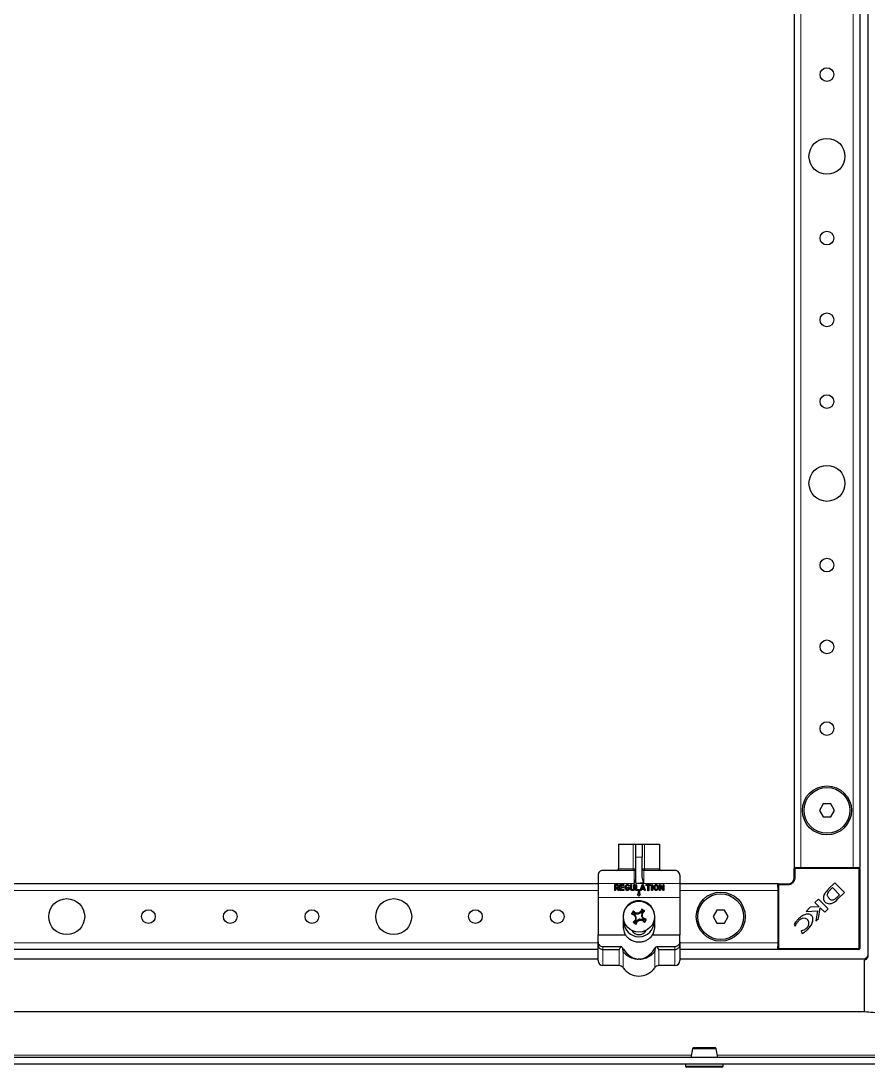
# Model space of a CAD drawing. Header units: millimetres. Extents: x -370 to 1477, y -811 to 1017.
# Drawn here: x 1050.6 to 1309.7, y -689.4 to -369.4 of the extents above; entities that cross this region are included whole.
import ezdxf

# ---------------------------------------------------------------- set-up
doc = ezdxf.new("R2010")
doc.units = ezdxf.units.MM

msp = doc.modelspace()

# ---------------------------------------------------------------- linework, layer by layer
at = {"color": 7, "linetype": 'Continuous', "lineweight": 25}
for p, q in [((1309.61, 833.64), (1309.61, -655.36)), ((1287.11, 806.64), (1287.11, -628.36)), ((1307.11, 806.64), (1307.11, -628.36)), ((1295.95, -608.86), (1294.8, -610.86)), ((1294.8, -610.86), (1295.95, -612.86)), ((1298.26, -608.86), (1295.95, -608.86)), ((1299.42, -610.86), (1298.26, -608.86)), ((1298.26, -612.86), (1299.42, -610.86)), ((1295.95, -612.86), (1298.26, -612.86)), ((1233.36, -621.21), (1233.36, -628.71)), ((1233.36, -621.21), (1237.88, -621.21)), ((1237.88, -621.21), (1238.61, -621.21)), ((1238.61, -621.21), (1240.61, -621.21)), ((1238.61, -625.21), (1238.61, -621.21)), ((1240.61, -621.21), (1240.61, -625.21)), ((1240.61, -621.21), (1241.33, -621.21)), ((1241.33, -621.21), (1245.86, -621.21)), ((1245.86, -621.21), (1245.86, -628.71)), ((1238.61, -631.15), (1238.61, -625.21)), ((1240.61, -631.15), (1240.61, -625.21)), ((1238.11, -629.21), (1228.61, -629.21)), ((1250.61, -629.21), (1241.11, -629.21)), ((1287.11, -628.36), (1287.41, -628.36)), ((1287.11, -631.36), (1287.11, -628.66)), ((1287.41, -628.36), (1288.05, -628.36)), ((1288.05, -628.36), (1289.11, -628.36)), ((1289.11, -628.36), (1305.11, -628.36)), ((1305.11, -628.36), (1306.16, -628.36)), ((1306.16, -628.36), (1306.81, -628.36)), ((1306.81, -628.36), (1307.11, -628.36)), ((1307.11, -628.66), (1307.11, -653.06)), ((1227.11, -633.36), (847.11, -633.36)), ((1227.11, -630.71), (1227.11, -633.21)), ((1227.11, -633.21), (1227.11, -637.46)), ((1252.11, -630.71), (1252.11, -633.21)), ((1252.11, -633.21), (1252.11, -637.46)), ((1282.11, -633.36), (1252.11, -633.36)), ((1282.11, -633.36), (1282.11, -633.66)), ((1282.41, -633.36), (1285.11, -633.36)), ((1299.5, -633.01), (1297.61, -634.9)), ((1302.46, -635.97), (1299.5, -633.01)), ((1232.2, -633.56), (1232.95, -633.56)), ((1232.2, -635.23), (1232.2, -633.56)), ((1232.96, -633.83), (1232.46, -633.83)), ((1232.46, -633.83), (1232.46, -634.33)), ((1232.46, -634.33), (1233.05, -634.33)), ((1232.75, -634.59), (1232.46, -634.59)), ((1232.46, -634.59), (1232.46, -635.23)), ((1233.25, -635.3), (1232.75, -634.59)), ((1233.06, -634.59), (1233.46, -635.16)), ((1233.81, -635.34), (1233.81, -633.56)), ((1233.81, -633.56), (1234.87, -633.56)), ((1234.87, -635.34), (1233.81, -635.34)), ((1234.87, -633.83), (1234.07, -633.83)), ((1234.07, -633.83), (1234.07, -634.23)), ((1234.07, -634.23), (1234.82, -634.23)), ((1234.82, -634.5), (1234.07, -634.5)), ((1234.07, -634.5), (1234.07, -635.07)), ((1234.07, -635.07), (1234.87, -635.07)), ((1236.14, -634.4), (1236.63, -634.4)), ((1236.34, -634.67), (1236.14, -634.67)), ((1236.63, -634.4), (1236.63, -634.7)), ((1237.07, -634.75), (1237.07, -633.67)), ((1237.33, -633.67), (1237.33, -634.75)), ((1238.07, -634.73), (1238.07, -633.67)), ((1238.34, -633.67), (1238.34, -634.74)), ((1238.62, -635.36), (1238.62, -633.7)), ((1239.69, -635.36), (1238.62, -635.36)), ((1238.89, -633.7), (1238.89, -635.1)), ((1238.89, -635.1), (1239.69, -635.1)), ((1239.11, -636.56), (1239.61, -637.06)), ((1239.36, -636.56), (1239.11, -636.56)), ((1239.86, -635.56), (1239.36, -635.56)), ((1239.36, -635.56), (1239.36, -636.56)), ((1239.61, -637.06), (1240.11, -636.56)), ((1239.86, -636.56), (1239.86, -635.56)), ((1240.11, -636.56), (1239.86, -636.56)), ((1240.05, -635.18), (1240.62, -633.65)), ((1240.38, -635.02), (1240.29, -635.27)), ((1241.2, -635.02), (1240.38, -635.02)), ((1240.78, -633.89), (1240.47, -634.76)), ((1240.47, -634.76), (1241.1, -634.76)), ((1241.1, -634.76), (1240.78, -633.89)), ((1240.94, -633.67), (1241.54, -635.19)), ((1241.29, -635.27), (1241.2, -635.02)), ((1242.29, -633.83), (1241.87, -633.83)), ((1241.88, -633.56), (1242.99, -633.56)), ((1242.29, -635.29), (1242.29, -633.83)), ((1243, -633.83), (1242.6, -633.83)), ((1242.6, -633.83), (1242.6, -635.29)), ((1243.47, -635.23), (1243.47, -633.69)), ((1243.73, -633.69), (1243.73, -635.23)), ((1245.89, -635.23), (1245.89, -633.67)), ((1246.99, -635.25), (1246.15, -633.99)), ((1246.15, -633.99), (1246.15, -635.22)), ((1246.16, -633.62), (1246.97, -634.86)), ((1246.97, -634.86), (1246.97, -633.67)), ((1247.23, -633.67), (1247.23, -635.23)), ((1282.11, -634.31), (1282.11, -633.66)), ((1282.11, -634.31), (1282.11, -635.36)), ((1282.11, -635.36), (1282.11, -651.36)), ((1297.61, -634.9), (1297.59, -634.92)), ((1298.75, -634.49), (1298.1, -635.17)), ((1300.94, -636.67), (1298.75, -634.49)), ((1300.47, -637.96), (1302.46, -635.97)), ((1227.11, -637.46), (1227.11, -648.96)), ((1252.11, -637.46), (1252.11, -648.96)), ((1294.5, -638.01), (1293.44, -639.07)), ((1293.44, -639.07), (1294.68, -640.31)), ((1297.46, -640.97), (1294.5, -638.01)), ((1300.21, -637.41), (1300.94, -636.67)), ((1237.59, -642.41), (1237.28, -642.51)), ((1237.59, -642.41), (1237.92, -641.9)), ((1238.35, -642.67), (1237.59, -642.41)), ((1237.92, -641.9), (1237.89, -641.58)), ((1237.92, -641.9), (1238.46, -642.49)), ((1238.35, -642.67), (1238.18, -642.85)), ((1238.78, -643.53), (1238.35, -642.67)), ((1238.46, -642.49), (1238.57, -642.26)), ((1238.46, -642.49), (1239.43, -642.54)), ((1239.43, -642.54), (1239.38, -642.3)), ((1239.43, -642.54), (1240.3, -642.1)), ((1240.3, -642.1), (1240.11, -641.94)), ((1240.3, -642.1), (1240.56, -641.34)), ((1240.48, -642.22), (1240.43, -643.19)), ((1240.56, -641.34), (1240.45, -641.04)), ((1241.07, -641.68), (1240.48, -642.22)), ((1240.48, -642.22), (1240.7, -642.32)), ((1240.56, -641.34), (1241.07, -641.68)), ((1241.07, -641.68), (1241.39, -641.65)), ((1263.45, -641.36), (1262.3, -643.36)), ((1265.76, -641.36), (1263.45, -641.36)), ((1266.92, -643.36), (1265.76, -641.36)), ((1292.02, -640.49), (1290.73, -641.77)), ((1290.73, -641.77), (1294.21, -641.59)), ((1294.68, -640.31), (1292.02, -640.49)), ((1294.21, -641.59), (1293.73, -644.69)), ((1294.53, -643.89), (1295.02, -640.63)), ((1295.02, -640.63), (1296.41, -642.02)), ((1296.41, -642.02), (1297.46, -640.97)), ((1234.76, -643.36), (1234.76, -646.36)), ((1234.96, -644.86), (1234.76, -644.86)), ((1238.15, -645.05), (1237.82, -645.07)), ((1238.15, -645.05), (1238.73, -644.5)), ((1238.65, -645.38), (1238.15, -645.05)), ((1238.73, -644.5), (1238.51, -644.4)), ((1238.78, -643.53), (1238.55, -643.58)), ((1238.92, -644.62), (1238.65, -645.38)), ((1238.65, -645.38), (1238.76, -645.68)), ((1238.73, -644.5), (1238.78, -643.53)), ((1239.78, -644.18), (1238.92, -644.62)), ((1238.92, -644.62), (1239.1, -644.78)), ((1239.78, -644.18), (1239.83, -644.42)), ((1240.75, -644.23), (1239.78, -644.18)), ((1240.43, -643.19), (1240.67, -643.14)), ((1240.43, -643.19), (1240.87, -644.05)), ((1240.75, -644.23), (1240.64, -644.46)), ((1241.29, -644.82), (1240.75, -644.23)), ((1240.87, -644.05), (1241.03, -643.87)), ((1240.87, -644.05), (1241.62, -644.31)), ((1241.62, -644.31), (1241.29, -644.82)), ((1241.29, -644.82), (1241.32, -645.14)), ((1241.62, -644.31), (1241.93, -644.21)), ((1244.46, -644.86), (1244.26, -644.86)), ((1244.46, -646.36), (1244.46, -643.36)), ((1262.3, -643.36), (1263.45, -645.36)), ((1263.45, -645.36), (1265.76, -645.36)), ((1265.76, -645.36), (1266.92, -643.36)), ((1287.11, -645.73), (1287.36, -646.24)), ((1287.36, -646.24), (1287.47, -646.13)), ((1293.73, -644.69), (1294.53, -643.89)), ((1227.11, -651.11), (1227.11, -648.96)), ((1227.11, -648.96), (1235.51, -648.96)), ((1243.7, -648.96), (1252.11, -648.96)), ((1252.11, -651.11), (1252.11, -648.96)), ((1289.31, -647.68), (1289.17, -647.82)), ((1289.17, -647.82), (1289.5, -648.5)), ((1227.11, -652.02), (1227.11, -651.11)), ((1227.11, -656.81), (1227.11, -652.02)), ((1228.61, -652.5), (1234.12, -652.5)), ((1245.09, -652.5), (1250.61, -652.5)), ((1252.11, -651.11), (1252.11, -652.02)), ((1252.11, -652.02), (1252.11, -656.81)), ((1282.11, -651.36), (1282.11, -652.41)), ((1282.11, -653.06), (1282.11, -652.41)), ((1227.11, -653.36), (847.11, -653.36)), ((1228.61, -653.39), (1233.52, -653.39)), ((1245.7, -653.39), (1250.61, -653.39)), ((1282.11, -653.36), (1252.11, -653.36)), ((1282.11, -653.06), (1282.11, -653.36)), ((1306.81, -653.36), (1282.41, -653.36)), ((1227.11, -656.36), (820.61, -656.36)), ((1233.52, -658.31), (1228.61, -658.31)), ((1250.61, -658.31), (1245.7, -658.31)), ((1308.61, -656.36), (1252.11, -656.36)), ((1308.61, -672.36), (1308.61, -656.69)), ((820.61, -672.36), (1308.61, -672.36)), ((769.91, -686.36), (1359.31, -686.36)), ((769.91, -688.36), (1359.31, -688.36)), ((1253.86, -688.36), (1253.86, -689.11)), ((1265.11, -689.36), (1254.11, -689.36)), ((1265.36, -689.11), (1265.36, -688.36))]:
    msp.add_line(p, q, dxfattribs=at)
at = {"color": 8, "linetype": 'Continuous', "lineweight": 18}
for p, q in [((1289.11, 806.64), (1289.11, -628.36)), ((1305.11, 806.64), (1305.11, -628.36)), ((1237.88, -628.71), (1237.88, -621.21)), ((1241.33, -621.21), (1241.33, -628.71)), ((1240.61, -625.21), (1238.61, -625.21)), ((1233.36, -628.71), (1237.88, -628.71)), ((1237.88, -628.71), (1238.61, -628.71)), ((1238.11, -633.21), (1238.11, -629.21)), ((1240.61, -628.71), (1241.33, -628.71)), ((1241.11, -629.21), (1241.11, -633.14)), ((1241.33, -628.71), (1245.86, -628.71)), ((1287.11, -628.66), (1287.41, -628.66)), ((1287.41, -628.66), (1287.41, -628.36)), ((1287.41, -628.66), (1287.41, -631.36)), ((1306.81, -628.66), (1287.41, -628.66)), ((1306.81, -628.66), (1306.81, -628.36)), ((1306.81, -653.06), (1306.81, -628.66)), ((1306.81, -628.66), (1307.11, -628.66)), ((1238.11, -633.21), (1227.11, -633.21)), ((1238.61, -633.21), (1238.61, -631.15)), ((1252.11, -633.21), (1238.61, -633.21)), ((1282.41, -633.66), (1282.41, -633.36)), ((1285.11, -633.36), (1285.11, -633.66)), ((1287.11, -631.36), (1287.41, -631.36)), ((1227.11, -635.36), (847.11, -635.36)), ((1282.11, -635.36), (1252.11, -635.36)), ((1282.11, -633.66), (1282.41, -633.66)), ((1285.11, -633.66), (1282.41, -633.66)), ((1282.41, -633.66), (1282.41, -653.06)), ((1252.11, -637.46), (1227.11, -637.46)), ((1227.11, -651.36), (847.11, -651.36)), ((1228.61, -652.5), (1228.61, -653.39)), ((1250.61, -653.39), (1250.61, -652.5)), ((1282.11, -651.36), (1252.11, -651.36)), ((1228.61, -653.39), (1228.61, -658.31)), ((1233.52, -658.31), (1233.52, -653.39)), ((1234.75, -653.99), (1234.75, -658.96)), ((1244.46, -658.96), (1244.46, -653.99)), ((1245.7, -653.39), (1245.7, -658.31)), ((1250.61, -658.31), (1250.61, -653.39)), ((1282.11, -653.06), (1282.41, -653.06)), ((1282.41, -653.06), (1306.81, -653.06)), ((1282.41, -653.36), (1282.41, -653.06)), ((1306.81, -653.06), (1306.81, -653.36)), ((1306.81, -653.06), (1307.11, -653.06)), ((1255.64, -685.76), (873.58, -685.76)), ((1359.01, -685.76), (1263.58, -685.76)), ((1253.86, -689.11), (1265.36, -689.11))]:
    msp.add_line(p, q, dxfattribs=at)
at = {"color": 8, "linetype": 'Continuous', "lineweight": 18, "flags": 128}
for points in [[(1237.88, -628.71), (1237.88, -628.81), (1237.87, -628.9), (1237.86, -628.99), (1237.84, -629.06), (1237.82, -629.13), (1237.8, -629.17), (1237.77, -629.2), (1237.74, -629.21)], [(1241.47, -629.21), (1241.44, -629.2), (1241.42, -629.17), (1241.39, -629.13), (1241.37, -629.06), (1241.35, -628.99), (1241.34, -628.9), (1241.33, -628.81), (1241.33, -628.71)]]:
    msp.add_lwpolyline(points, dxfattribs=at)
at = {"color": 7, "linetype": 'Continuous', "lineweight": 25}
for centre, radius in [((1297.11, -385.86), 2.1), ((1297.11, -410.86), 5.5), ((1297.11, -435.86), 2.1), ((1297.11, -460.86), 2.1), ((1297.11, -485.86), 2.1), ((1297.11, -510.86), 5.5), ((1297.11, -535.86), 2.1), ((1297.11, -560.86), 2.1), ((1297.11, -585.86), 2.1), ((1297.11, -610.86), 7.5), ((1297.11, -610.86), 7), ((1264.61, -643.36), 7.5), ((1264.61, -643.36), 7), ((1064.61, -643.36), 5.5), ((1164.61, -643.36), 5.5), ((1239.61, -643.36), 4.75), ((1089.61, -643.36), 2.1), ((1114.61, -643.36), 2.1), ((1139.61, -643.36), 2.1), ((1189.61, -643.36), 2.1), ((1214.61, -643.36), 2.1)]:
    msp.add_circle(centre, radius, dxfattribs=at)
for centre, radius, start, end in [((1232.86, -628.71), 0.5, 270, 0), ((1238.11, -628.71), 0.5, 270, 0), ((1241.11, -628.71), 0.5, 180, 270), ((1246.36, -628.71), 0.5, 180, 270), ((1287.41, -628.66), 0.3, 90, 180), ((1306.81, -628.66), 0.3, 0, 90), ((1282.41, -633.66), 0.3, 90, 180), ((1285.11, -631.36), 2, 270, 0), ((1296.81, -634.75), 4.87, 290.3445, 318.7777), ((1296.03, -632.94), 6.12, 306.9888, 313.0744), ((1300.33, -682.91), 74.88, 146.4919, 147.3486), ((1262.02, -578.05), 69.05, 249.0058, 249.8057), ((1188.93, -690.26), 69.05, 44.0348, 44.8347), ((1306.09, -609.6), 75.61, 206.0937, 206.7115), ((1235.6, -717.82), 75.61, 87.129, 87.7468), ((1273.37, -709.84), 75.61, 116.0937, 116.7115), ((1304.91, -665.77), 69.05, 159.0058, 159.8057), ((1200.05, -704.08), 74.88, 56.4919, 57.3486), ((1165.15, -639.35), 75.61, 357.129, 357.7468), ((1192.71, -592.68), 69.05, 314.0348, 314.8347), ((1239.61, -644.86), 4.65, 180, 0), ((1286.5, -694.04), 69.05, 134.0348, 134.8347), ((1279.16, -582.64), 74.88, 236.4919, 237.3486), ((1314.06, -647.37), 75.61, 177.129, 177.7468), ((1174.3, -620.95), 69.05, 339.0058, 339.8057), ((1205.84, -576.88), 75.61, 296.0937, 296.7115), ((1243.62, -568.9), 75.61, 267.129, 267.7468), ((1290.28, -596.46), 69.05, 224.0348, 224.8347), ((1173.12, -677.12), 75.61, 26.0937, 26.7115), ((1217.19, -708.67), 69.05, 69.0058, 69.8057), ((1178.89, -603.81), 74.88, 326.4919, 327.3486), ((1290.03, -645.77), 1.94, 53.3097, 142.3464), ((1289.6, -645.36), 1.97, 308.454, 35.887), ((1239.61, -646.36), 2.5, 209.1764, 330.8236), ((1282.41, -653.06), 0.3, 180, 270), ((1306.81, -653.06), 0.3, 270, 0), ((1228.61, -656.81), 1.5, 180, 270), ((1233.52, -659.81), 1.5, 34.5604, 90), ((1239.61, -655.62), 5.89, 214.5604, 325.4396), ((1245.7, -659.81), 1.5, 90, 145.4396), ((1250.61, -656.81), 1.5, 270, 0), ((1256.49, -683.86), 0.5, 89.9982, 165.4001), ((1262.72, -683.86), 0.5, 15.316, 90.0228), ((1254.11, -689.11), 0.25, 180, 270), ((1265.11, -689.11), 0.25, 270, 0)]:
    msp.add_arc(centre, radius, start, end, dxfattribs=at)
at = {"color": 8, "linetype": 'Continuous', "lineweight": 18}
msp.add_arc((1285.11, -631.36), 2.3, 270, 0, dxfattribs=at)
at = {"color": 7, "linetype": 'Continuous', "lineweight": 25}
msp.add_ellipse((16667.79, -633.21), major_axis=(15429.18, 0), ratio=0.000259, start_param=3.123591, end_param=3.141593, dxfattribs=at)
for points, knots in [([(1228.61, -629.21), (1228.6, -629.21), (1228.54, -629.21), (1228.18, -629.24), (1227.66, -629.47), (1227.19, -630.05), (1227.13, -630.52), (1227.11, -630.71)], [0, 0, 0, 0, 0.003231, 0.101221, 0.514725, 0.80586, 1, 1, 1, 1]), ([(1252.11, -630.71), (1252.08, -630.52), (1252.02, -630.05), (1251.56, -629.47), (1251.03, -629.24), (1250.68, -629.21), (1250.61, -629.21), (1250.61, -629.21)], [0, 0, 0, 0, 0.19414, 0.485275, 0.898779, 0.996769, 1, 1, 1, 1]), ([(1238.61, -631.15), (1238.57, -631.49), (1238.49, -632.19), (1238.23, -632.86), (1238.11, -633.21), (1238.11, -633.21)], [0, 0, 0, 0, 0.475461, 0.994056, 1, 1, 1, 1]), ([(1241.11, -633.14), (1241.11, -633.14), (1241.1, -633.14), (1241.1, -633.13), (1241.08, -633.12), (1241.05, -633.03), (1240.93, -632.7), (1240.71, -632.07), (1240.64, -631.47), (1240.61, -631.15)], [0, 0, 0, 0, 0.00167, 0.003889, 0.009531, 0.034361, 0.132751, 0.526214, 1, 1, 1, 1]), ([(1232.32, -635.36), (1232.3, -635.36), (1232.26, -635.36), (1232.22, -635.32), (1232.2, -635.27), (1232.2, -635.24), (1232.2, -635.23)], [0, 0, 0, 0, 0.280437, 0.558281, 0.778899, 1, 1, 1, 1]), ([(1232.46, -635.23), (1232.46, -635.25), (1232.46, -635.29), (1232.42, -635.34), (1232.37, -635.36), (1232.34, -635.36), (1232.32, -635.36)], [0, 0, 0, 0, 0.280498, 0.558325, 0.778868, 1, 1, 1, 1]), ([(1232.95, -633.56), (1233.03, -633.57), (1233.17, -633.58), (1233.28, -633.66), (1233.33, -633.7)], [0, 0, 0, 0, 0.559747, 1, 1, 1, 1]), ([(1233.15, -633.89), (1233.12, -633.87), (1233.06, -633.83), (1232.99, -633.83), (1232.96, -633.83)], [0, 0, 0, 0, 0.559136, 1, 1, 1, 1]), ([(1233.05, -634.33), (1233.07, -634.33), (1233.11, -634.32), (1233.14, -634.29), (1233.15, -634.28)], [0, 0, 0, 0, 0.558174, 1, 1, 1, 1]), ([(1233.3, -634.5), (1233.25, -634.53), (1233.18, -634.58), (1233.1, -634.59), (1233.06, -634.59)], [0, 0, 0, 0, 0.56031, 1, 1, 1, 1]), ([(1233.23, -634.09), (1233.23, -634.05), (1233.22, -633.97), (1233.17, -633.92), (1233.15, -633.89)], [0, 0, 0, 0, 0.559692, 1, 1, 1, 1]), ([(1233.15, -634.28), (1233.17, -634.27), (1233.2, -634.24), (1233.22, -634.17), (1233.23, -634.12), (1233.23, -634.09)], [0, 0, 0, 0, 0.279917, 0.56006, 1, 1, 1, 1]), ([(1233.34, -635.36), (1233.33, -635.36), (1233.31, -635.36), (1233.27, -635.34), (1233.26, -635.32), (1233.25, -635.3)], [0, 0, 0, 0, 0.28022, 0.561305, 1, 1, 1, 1]), ([(1233.49, -634.09), (1233.48, -634.18), (1233.47, -634.34), (1233.35, -634.45), (1233.3, -634.5)], [0, 0, 0, 0, 0.5594568, 1, 1, 1, 1]), ([(1233.33, -633.7), (1233.38, -633.76), (1233.48, -633.88), (1233.49, -634.02), (1233.49, -634.09)], [0, 0, 0, 0, 0.558947, 1, 1, 1, 1]), ([(1233.49, -635.23), (1233.49, -635.25), (1233.48, -635.29), (1233.44, -635.33), (1233.39, -635.36), (1233.36, -635.36), (1233.34, -635.36)], [0, 0, 0, 0, 0.278138, 0.5585442, 0.7791606, 1, 1, 1, 1]), ([(1233.46, -635.16), (1233.47, -635.17), (1233.49, -635.19), (1233.49, -635.22), (1233.49, -635.23)], [0, 0, 0, 0, 0.561079, 1, 1, 1, 1]), ([(1234.82, -634.23), (1234.84, -634.23), (1234.88, -634.24), (1234.94, -634.26), (1234.97, -634.31), (1234.97, -634.35), (1234.97, -634.37)], [0, 0, 0, 0, 0.280945, 0.559897, 0.779525, 1, 1, 1, 1]), ([(1234.97, -634.37), (1234.97, -634.39), (1234.96, -634.43), (1234.91, -634.49), (1234.85, -634.5), (1234.82, -634.5)], [0, 0, 0, 0, 0.281099, 0.559768, 1, 1, 1, 1]), ([(1234.87, -633.56), (1234.89, -633.56), (1234.93, -633.57), (1234.99, -633.59), (1235.02, -633.64), (1235.02, -633.68), (1235.02, -633.69)], [0, 0, 0, 0, 0.280872, 0.559701, 0.779382, 1, 1, 1, 1]), ([(1235.02, -633.69), (1235.02, -633.72), (1235.02, -633.76), (1234.96, -633.82), (1234.9, -633.82), (1234.87, -633.83)], [0, 0, 0, 0, 0.281053, 0.559663, 1, 1, 1, 1]), ([(1234.87, -635.07), (1234.89, -635.07), (1234.93, -635.08), (1234.99, -635.1), (1235.02, -635.15), (1235.02, -635.19), (1235.02, -635.2)], [0, 0, 0, 0, 0.280912, 0.559714, 0.779499, 1, 1, 1, 1]), ([(1235.02, -635.2), (1235.02, -635.23), (1235.02, -635.27), (1234.96, -635.33), (1234.9, -635.33), (1234.87, -635.34)], [0, 0, 0, 0, 0.281214, 0.559901, 1, 1, 1, 1]), ([(1235.36, -634.46), (1235.37, -634.33), (1235.38, -634.09), (1235.51, -633.88), (1235.56, -633.79)], [0, 0, 0, 0, 0.56034, 1, 1, 1, 1]), ([(1235.55, -635.07), (1235.49, -634.96), (1235.38, -634.78), (1235.37, -634.56), (1235.36, -634.46)], [0, 0, 0, 0, 0.559347, 1, 1, 1, 1]), ([(1236.08, -635.36), (1236.02, -635.36), (1235.91, -635.35), (1235.71, -635.26), (1235.61, -635.14), (1235.55, -635.07)], [0, 0, 0, 0, 0.280314, 0.560507, 1, 1, 1, 1]), ([(1235.56, -633.79), (1235.64, -633.71), (1235.77, -633.57), (1235.97, -633.55), (1236.05, -633.54)], [0, 0, 0, 0, 0.559217, 1, 1, 1, 1]), ([(1236.04, -633.8), (1236.01, -633.81), (1235.93, -633.81), (1235.81, -633.89), (1235.65, -634.1), (1235.64, -634.32), (1235.63, -634.46)], [0, 0, 0, 0, 0.1253317, 0.2506948, 0.5007376, 1, 1, 1, 1]), ([(1235.63, -634.46), (1235.63, -634.55), (1235.64, -634.7), (1235.71, -634.83), (1235.75, -634.89)], [0, 0, 0, 0, 0.55998, 1, 1, 1, 1]), ([(1235.75, -634.89), (1235.79, -634.95), (1235.88, -635.06), (1236.01, -635.09), (1236.07, -635.1)], [0, 0, 0, 0, 0.5608576, 1, 1, 1, 1]), ([(1236.01, -634.53), (1236.01, -634.51), (1236.01, -634.47), (1236.05, -634.42), (1236.09, -634.4), (1236.13, -634.4), (1236.14, -634.4)], [0, 0, 0, 0, 0.280637, 0.55889, 0.779144, 1, 1, 1, 1]), ([(1236.14, -634.67), (1236.12, -634.66), (1236.08, -634.66), (1236.03, -634.63), (1236.01, -634.58), (1236.01, -634.55), (1236.01, -634.53)], [0, 0, 0, 0, 0.280664, 0.558735, 0.779002, 1, 1, 1, 1]), ([(1236.23, -633.85), (1236.2, -633.83), (1236.14, -633.8), (1236.07, -633.8), (1236.04, -633.8)], [0, 0, 0, 0, 0.5586335, 1, 1, 1, 1]), ([(1236.05, -633.54), (1236.12, -633.54), (1236.24, -633.54), (1236.35, -633.6), (1236.4, -633.63)], [0, 0, 0, 0, 0.5605138, 1, 1, 1, 1]), ([(1236.07, -635.1), (1236.1, -635.09), (1236.16, -635.09), (1236.26, -635.04), (1236.29, -634.97), (1236.31, -634.93)], [0, 0, 0, 0, 0.281265, 0.561609, 1, 1, 1, 1]), ([(1236.43, -635.24), (1236.37, -635.28), (1236.26, -635.35), (1236.14, -635.36), (1236.08, -635.36)], [0, 0, 0, 0, 0.5589984, 1, 1, 1, 1]), ([(1236.33, -633.96), (1236.32, -633.94), (1236.29, -633.9), (1236.25, -633.86), (1236.23, -633.85)], [0, 0, 0, 0, 0.560467, 1, 1, 1, 1]), ([(1236.31, -634.93), (1236.32, -634.88), (1236.34, -634.79), (1236.34, -634.7), (1236.34, -634.67)], [0, 0, 0, 0, 0.559597, 1, 1, 1, 1]), ([(1236.45, -634.03), (1236.42, -634.02), (1236.38, -634.01), (1236.35, -633.98), (1236.33, -633.96)], [0, 0, 0, 0, 0.558039, 1, 1, 1, 1]), ([(1236.4, -633.63), (1236.44, -633.66), (1236.5, -633.71), (1236.55, -633.79), (1236.57, -633.82)], [0, 0, 0, 0, 0.559542, 1, 1, 1, 1]), ([(1236.63, -634.7), (1236.63, -634.81), (1236.61, -635.02), (1236.48, -635.17), (1236.43, -635.24)], [0, 0, 0, 0, 0.560493, 1, 1, 1, 1]), ([(1236.6, -633.9), (1236.59, -633.92), (1236.59, -633.96), (1236.54, -634), (1236.49, -634.02), (1236.46, -634.02), (1236.45, -634.03)], [0, 0, 0, 0, 0.277709, 0.558209, 0.77892, 1, 1, 1, 1]), ([(1236.57, -633.82), (1236.58, -633.83), (1236.59, -633.86), (1236.6, -633.89), (1236.6, -633.9)], [0, 0, 0, 0, 0.560691, 1, 1, 1, 1]), ([(1237.07, -633.67), (1237.07, -633.65), (1237.07, -633.62), (1237.09, -633.57), (1237.14, -633.54), (1237.17, -633.54), (1237.19, -633.54)], [0, 0, 0, 0, 0.280849, 0.55949, 0.779158, 1, 1, 1, 1]), ([(1237.28, -635.22), (1237.21, -635.15), (1237.08, -635.02), (1237.07, -634.83), (1237.07, -634.75)], [0, 0, 0, 0, 0.558332, 1, 1, 1, 1]), ([(1237.19, -633.54), (1237.21, -633.54), (1237.25, -633.54), (1237.3, -633.57), (1237.33, -633.62), (1237.33, -633.66), (1237.33, -633.67)], [0, 0, 0, 0, 0.28091, 0.559174, 0.779166, 1, 1, 1, 1]), ([(1237.72, -635.36), (1237.63, -635.36), (1237.47, -635.35), (1237.34, -635.26), (1237.28, -635.22)], [0, 0, 0, 0, 0.5592502, 1, 1, 1, 1]), ([(1237.33, -634.75), (1237.33, -634.81), (1237.34, -634.91), (1237.42, -634.99), (1237.45, -635.02)], [0, 0, 0, 0, 0.560313, 1, 1, 1, 1]), ([(1237.45, -635.02), (1237.49, -635.05), (1237.57, -635.1), (1237.66, -635.1), (1237.7, -635.1)], [0, 0, 0, 0, 0.559441, 1, 1, 1, 1]), ([(1237.7, -635.1), (1237.76, -635.09), (1237.87, -635.08), (1238, -634.99), (1238.06, -634.86), (1238.07, -634.78), (1238.07, -634.73)], [0, 0, 0, 0, 0.280935, 0.559487, 0.779245, 1, 1, 1, 1]), ([(1238.34, -634.74), (1238.33, -634.83), (1238.32, -635.01), (1238.16, -635.23), (1237.94, -635.33), (1237.79, -635.35), (1237.72, -635.36)], [0, 0, 0, 0, 0.280416, 0.558636, 0.778958, 1, 1, 1, 1]), ([(1238.07, -633.67), (1238.07, -633.65), (1238.07, -633.61), (1238.1, -633.56), (1238.15, -633.54), (1238.18, -633.54), (1238.19, -633.54)], [0, 0, 0, 0, 0.2809, 0.559498, 0.779148, 1, 1, 1, 1]), ([(1238.19, -633.54), (1238.21, -633.54), (1238.26, -633.54), (1238.31, -633.57), (1238.33, -633.62), (1238.33, -633.66), (1238.34, -633.67)], [0, 0, 0, 0, 0.2808885, 0.5590229, 0.7791551, 1, 1, 1, 1]), ([(1238.62, -633.7), (1238.62, -633.68), (1238.63, -633.64), (1238.65, -633.59), (1238.7, -633.56), (1238.73, -633.56), (1238.74, -633.56)], [0, 0, 0, 0, 0.280912, 0.559405, 0.779108, 1, 1, 1, 1]), ([(1238.74, -633.56), (1238.77, -633.56), (1238.81, -633.57), (1238.86, -633.6), (1238.88, -633.65), (1238.89, -633.68), (1238.89, -633.7)], [0, 0, 0, 0, 0.280813, 0.559099, 0.77917, 1, 1, 1, 1]), ([(1239.69, -635.1), (1239.71, -635.1), (1239.75, -635.1), (1239.81, -635.13), (1239.84, -635.18), (1239.84, -635.21), (1239.84, -635.23)], [0, 0, 0, 0, 0.280855, 0.559718, 0.779518, 1, 1, 1, 1]), ([(1239.84, -635.23), (1239.84, -635.25), (1239.83, -635.29), (1239.78, -635.35), (1239.72, -635.36), (1239.69, -635.36)], [0, 0, 0, 0, 0.2812663, 0.5600784, 1, 1, 1, 1]), ([(1240.04, -635.24), (1240.04, -635.23), (1240.04, -635.21), (1240.04, -635.19), (1240.05, -635.18)], [0, 0, 0, 0, 0.559504, 1, 1, 1, 1]), ([(1240.16, -635.36), (1240.14, -635.36), (1240.11, -635.35), (1240.07, -635.32), (1240.04, -635.28), (1240.04, -635.25), (1240.04, -635.24)], [0, 0, 0, 0, 0.279579, 0.559194, 0.779582, 1, 1, 1, 1]), ([(1240.29, -635.27), (1240.29, -635.29), (1240.27, -635.32), (1240.23, -635.35), (1240.19, -635.36), (1240.16, -635.36)], [0, 0, 0, 0, 0.2807697, 0.5608069, 1, 1, 1, 1]), ([(1240.62, -633.65), (1240.63, -633.63), (1240.64, -633.6), (1240.69, -633.55), (1240.74, -633.54), (1240.77, -633.54)], [0, 0, 0, 0, 0.2814649, 0.5617718, 1, 1, 1, 1]), ([(1240.77, -633.54), (1240.79, -633.54), (1240.83, -633.54), (1240.91, -633.58), (1240.93, -633.64), (1240.94, -633.67)], [0, 0, 0, 0, 0.281226, 0.561522, 1, 1, 1, 1]), ([(1241.4, -635.36), (1241.39, -635.36), (1241.36, -635.36), (1241.31, -635.32), (1241.3, -635.29), (1241.29, -635.27)], [0, 0, 0, 0, 0.280695, 0.560335, 1, 1, 1, 1]), ([(1241.55, -635.24), (1241.54, -635.26), (1241.54, -635.3), (1241.49, -635.33), (1241.45, -635.36), (1241.42, -635.36), (1241.4, -635.36)], [0, 0, 0, 0, 0.278517, 0.558613, 0.779333, 1, 1, 1, 1]), ([(1241.54, -635.19), (1241.54, -635.19), (1241.55, -635.21), (1241.55, -635.23), (1241.55, -635.24)], [0, 0, 0, 0, 0.560081, 1, 1, 1, 1]), ([(1241.74, -633.69), (1241.74, -633.67), (1241.74, -633.63), (1241.78, -633.58), (1241.83, -633.56), (1241.86, -633.56), (1241.88, -633.56)], [0, 0, 0, 0, 0.280713, 0.558701, 0.779045, 1, 1, 1, 1]), ([(1241.87, -633.83), (1241.85, -633.83), (1241.81, -633.82), (1241.76, -633.79), (1241.74, -633.74), (1241.74, -633.71), (1241.74, -633.69)], [0, 0, 0, 0, 0.28076, 0.558821, 0.778915, 1, 1, 1, 1]), ([(1242.43, -635.43), (1242.41, -635.43), (1242.37, -635.43), (1242.32, -635.4), (1242.29, -635.34), (1242.29, -635.31), (1242.29, -635.29)], [0, 0, 0, 0, 0.280822, 0.559059, 0.779094, 1, 1, 1, 1]), ([(1242.6, -635.29), (1242.6, -635.32), (1242.6, -635.36), (1242.53, -635.43), (1242.47, -635.43), (1242.43, -635.43)], [0, 0, 0, 0, 0.280801, 0.559621, 1, 1, 1, 1]), ([(1242.99, -633.56), (1243.02, -633.56), (1243.06, -633.57), (1243.12, -633.59), (1243.15, -633.64), (1243.15, -633.68), (1243.15, -633.69)], [0, 0, 0, 0, 0.280951, 0.559967, 0.779431, 1, 1, 1, 1]), ([(1243.15, -633.69), (1243.15, -633.72), (1243.15, -633.76), (1243.09, -633.82), (1243.03, -633.82), (1243, -633.83)], [0, 0, 0, 0, 0.281019, 0.559679, 1, 1, 1, 1]), ([(1243.47, -633.69), (1243.47, -633.67), (1243.47, -633.64), (1243.5, -633.59), (1243.54, -633.56), (1243.57, -633.56), (1243.59, -633.56)], [0, 0, 0, 0, 0.280828, 0.559417, 0.779393, 1, 1, 1, 1]), ([(1243.59, -635.36), (1243.57, -635.36), (1243.53, -635.36), (1243.48, -635.32), (1243.47, -635.27), (1243.47, -635.24), (1243.47, -635.23)], [0, 0, 0, 0, 0.2804367, 0.5582807, 0.7788987, 1, 1, 1, 1]), ([(1243.59, -633.56), (1243.61, -633.56), (1243.65, -633.57), (1243.7, -633.6), (1243.73, -633.64), (1243.73, -633.68), (1243.73, -633.69)], [0, 0, 0, 0, 0.2807653, 0.5591779, 0.7791749, 1, 1, 1, 1]), ([(1243.73, -635.23), (1243.73, -635.25), (1243.73, -635.29), (1243.69, -635.34), (1243.63, -635.36), (1243.6, -635.36), (1243.59, -635.36)], [0, 0, 0, 0, 0.280518, 0.5583, 0.778735, 1, 1, 1, 1]), ([(1244.18, -634.46), (1244.19, -634.33), (1244.2, -634.11), (1244.31, -633.92), (1244.35, -633.83)], [0, 0, 0, 0, 0.559914, 1, 1, 1, 1]), ([(1244.37, -635.08), (1244.31, -634.97), (1244.2, -634.78), (1244.19, -634.56), (1244.18, -634.46)], [0, 0, 0, 0, 0.559149, 1, 1, 1, 1]), ([(1244.35, -633.83), (1244.42, -633.74), (1244.55, -633.58), (1244.75, -633.55), (1244.83, -633.54)], [0, 0, 0, 0, 0.560137, 1, 1, 1, 1]), ([(1244.86, -635.36), (1244.81, -635.36), (1244.69, -635.35), (1244.51, -635.26), (1244.42, -635.15), (1244.37, -635.08)], [0, 0, 0, 0, 0.280367, 0.560574, 1, 1, 1, 1]), ([(1244.55, -634.01), (1244.51, -634.09), (1244.45, -634.23), (1244.45, -634.39), (1244.45, -634.46)], [0, 0, 0, 0, 0.559075, 1, 1, 1, 1]), ([(1244.45, -634.46), (1244.45, -634.55), (1244.46, -634.7), (1244.53, -634.84), (1244.56, -634.9)], [0, 0, 0, 0, 0.560273, 1, 1, 1, 1]), ([(1244.83, -633.8), (1244.8, -633.81), (1244.73, -633.81), (1244.62, -633.88), (1244.58, -633.96), (1244.55, -634.01)], [0, 0, 0, 0, 0.279832, 0.559843, 1, 1, 1, 1]), ([(1244.56, -634.9), (1244.6, -634.96), (1244.68, -635.07), (1244.8, -635.09), (1244.86, -635.1)], [0, 0, 0, 0, 0.5605673, 1, 1, 1, 1]), ([(1244.83, -633.54), (1244.89, -633.54), (1245.01, -633.55), (1245.21, -633.64), (1245.31, -633.76), (1245.37, -633.83)], [0, 0, 0, 0, 0.280496, 0.560765, 1, 1, 1, 1]), ([(1245.17, -634.01), (1245.12, -633.94), (1245.04, -633.83), (1244.89, -633.81), (1244.83, -633.8)], [0, 0, 0, 0, 0.5595959, 1, 1, 1, 1]), ([(1244.86, -635.1), (1244.9, -635.09), (1244.97, -635.09), (1245.09, -635.03), (1245.15, -634.95), (1245.18, -634.9)], [0, 0, 0, 0, 0.280435, 0.560605, 1, 1, 1, 1]), ([(1245.37, -635.08), (1245.3, -635.17), (1245.16, -635.33), (1244.95, -635.35), (1244.86, -635.36)], [0, 0, 0, 0, 0.559137, 1, 1, 1, 1]), ([(1245.29, -634.46), (1245.28, -634.37), (1245.28, -634.21), (1245.2, -634.07), (1245.17, -634.01)], [0, 0, 0, 0, 0.560046, 1, 1, 1, 1]), ([(1245.18, -634.9), (1245.22, -634.82), (1245.28, -634.68), (1245.29, -634.53), (1245.29, -634.46)], [0, 0, 0, 0, 0.559133, 1, 1, 1, 1]), ([(1245.37, -633.83), (1245.43, -633.94), (1245.53, -634.14), (1245.55, -634.36), (1245.55, -634.46)], [0, 0, 0, 0, 0.559312, 1, 1, 1, 1]), ([(1245.55, -634.46), (1245.54, -634.58), (1245.53, -634.8), (1245.42, -634.99), (1245.37, -635.08)], [0, 0, 0, 0, 0.559865, 1, 1, 1, 1]), ([(1245.89, -633.67), (1245.89, -633.65), (1245.89, -633.61), (1245.92, -633.56), (1245.96, -633.54), (1245.99, -633.54), (1246, -633.54)], [0, 0, 0, 0, 0.280941, 0.559114, 0.779089, 1, 1, 1, 1]), ([(1246.01, -635.36), (1245.99, -635.36), (1245.95, -635.36), (1245.89, -635.31), (1245.89, -635.26), (1245.89, -635.23)], [0, 0, 0, 0, 0.281503, 0.560294, 1, 1, 1, 1]), ([(1246, -633.54), (1246.02, -633.54), (1246.06, -633.54), (1246.11, -633.57), (1246.14, -633.6), (1246.16, -633.62)], [0, 0, 0, 0, 0.280638, 0.560877, 1, 1, 1, 1]), ([(1246.15, -635.22), (1246.15, -635.24), (1246.15, -635.29), (1246.11, -635.34), (1246.06, -635.36), (1246.02, -635.36), (1246.01, -635.36)], [0, 0, 0, 0, 0.280569, 0.558477, 0.77887, 1, 1, 1, 1]), ([(1246.97, -633.67), (1246.97, -633.65), (1246.97, -633.62), (1246.99, -633.57), (1247.04, -633.54), (1247.07, -633.54), (1247.09, -633.54)], [0, 0, 0, 0, 0.280888, 0.559482, 0.77927, 1, 1, 1, 1]), ([(1247.11, -635.36), (1247.09, -635.36), (1247.06, -635.35), (1247.02, -635.31), (1247, -635.27), (1246.99, -635.25)], [0, 0, 0, 0, 0.278585, 0.558866, 1, 1, 1, 1]), ([(1247.09, -633.54), (1247.11, -633.54), (1247.15, -633.54), (1247.2, -633.57), (1247.23, -633.62), (1247.23, -633.66), (1247.23, -633.67)], [0, 0, 0, 0, 0.2808356, 0.55925, 0.7791823, 1, 1, 1, 1]), ([(1247.23, -635.23), (1247.23, -635.25), (1247.23, -635.29), (1247.2, -635.33), (1247.15, -635.36), (1247.12, -635.36), (1247.11, -635.36)], [0, 0, 0, 0, 0.280953, 0.559391, 0.779073, 1, 1, 1, 1]), ([(1296.45, -636.25), (1296.35, -636.45), (1296.14, -636.84), (1296.02, -637.47), (1296.06, -638.06), (1296.26, -638.6), (1296.62, -639.03), (1297.14, -639.33), (1297.79, -639.44), (1298.25, -639.36), (1298.5, -639.31)], [0, 0, 0, 0, 0.138091, 0.265455, 0.384013, 0.496103, 0.605759, 0.71979, 0.847662, 1, 1, 1, 1]), ([(1297.13, -635.4), (1297, -635.55), (1296.76, -635.82), (1296.55, -636.11), (1296.45, -636.25)], [0, 0, 0, 0, 0.55183, 1, 1, 1, 1]), ([(1297.59, -634.92), (1297.52, -634.99), (1297.36, -635.15), (1297.21, -635.32), (1297.13, -635.4)], [0, 0, 0, 0, 0.486421, 1, 1, 1, 1]), ([(1298.1, -635.17), (1297.91, -635.37), (1297.56, -635.73), (1297.23, -636.27), (1297.17, -636.72), (1297.24, -637.06), (1297.43, -637.42), (1297.62, -637.63), (1297.73, -637.74)], [0, 0, 0, 0, 0.2746757, 0.5030419, 0.607381, 0.7165791, 0.8434117, 1, 1, 1, 1]), ([(1244.46, -643.36), (1244.41, -642.86), (1244.33, -641.85), (1243.55, -640.38), (1242.36, -639.27), (1240.9, -638.59), (1239.28, -638.43), (1237.68, -638.81), (1236.3, -639.69), (1235.32, -640.94), (1234.82, -642.23), (1234.78, -643.02), (1234.76, -643.36)], [0, 0, 0, 0, 0.108524, 0.217459, 0.318088, 0.417791, 0.519828, 0.622975, 0.725929, 0.827131, 0.926323, 1, 1, 1, 1]), ([(1297.73, -637.74), (1297.83, -637.84), (1298, -638), (1298.28, -638.18), (1298.55, -638.27), (1298.88, -638.27), (1299.28, -638.12), (1299.56, -637.93), (1299.72, -637.83)], [0, 0, 0, 0, 0.176808, 0.319231, 0.43938, 0.552395, 0.749205, 1, 1, 1, 1]), ([(1292.44, -643.1), (1292.28, -642.96), (1291.94, -642.68), (1291.25, -642.52), (1290.37, -642.65), (1289.3, -643.21), (1288.61, -643.85), (1288.21, -644.22)], [0, 0, 0, 0, 0.1305321, 0.2660311, 0.4239974, 0.666819, 1, 1, 1, 1]), ([(1288.21, -644.22), (1287.97, -644.49), (1287.54, -644.95), (1287.24, -645.5), (1287.11, -645.73)], [0, 0, 0, 0, 0.577653, 1, 1, 1, 1]), ([(1287.47, -646.13), (1287.61, -645.82), (1287.87, -645.25), (1288.3, -644.79), (1288.5, -644.58)], [0, 0, 0, 0, 0.547643, 1, 1, 1, 1]), ([(1291.24, -647.27), (1291.57, -646.89), (1292.18, -646.2), (1292.73, -645.03), (1292.87, -644.09), (1292.72, -643.45), (1292.53, -643.21), (1292.44, -643.1)], [0, 0, 0, 0, 0.315674, 0.58952, 0.813199, 0.909026, 1, 1, 1, 1]), ([(1234.76, -646.36), (1234.84, -646.98), (1235.01, -648.26), (1235.48, -648.9), (1235.51, -648.95), (1235.51, -648.96)], [0, 0, 0, 0, 0.417668, 0.852903, 1, 1, 1, 1]), ([(1243.7, -648.96), (1243.68, -649), (1243.64, -649.06), (1243.27, -649.57), (1242.62, -650.2), (1241.7, -650.79), (1240.55, -651.17), (1239.22, -651.26), (1237.87, -650.96), (1236.75, -650.34), (1236.02, -649.65), (1235.63, -649.15), (1235.52, -648.97), (1235.51, -648.96), (1235.51, -648.96)], [0, 0, 0, 0, 0.0885051, 0.1771377, 0.2628581, 0.3446937, 0.4304853, 0.5251934, 0.6256454, 0.7239113, 0.8124944, 0.894483, 0.9789968, 1, 1, 1, 1]), ([(1243.7, -648.96), (1243.75, -648.88), (1243.86, -648.72), (1244.38, -647.64), (1244.44, -646.66), (1244.46, -646.36)], [0, 0, 0, 0, 0.378823, 0.812228, 1, 1, 1, 1]), ([(1290.82, -646.91), (1290.56, -647.12), (1290.11, -647.5), (1289.55, -647.63), (1289.31, -647.68)], [0, 0, 0, 0, 0.5796082, 1, 1, 1, 1]), ([(1289.5, -648.5), (1289.84, -648.32), (1290.47, -647.98), (1290.99, -647.49), (1291.24, -647.27)], [0, 0, 0, 0, 0.5368, 1, 1, 1, 1]), ([(1227.11, -651.11), (1227.12, -651.25), (1227.15, -651.53), (1227.39, -651.94), (1227.75, -652.26), (1228.18, -652.46), (1228.47, -652.49), (1228.61, -652.5)], [0, 0, 0, 0, 0.205683, 0.411346, 0.618649, 0.832339, 1, 1, 1, 1]), ([(1227.11, -652.02), (1227.11, -652.03), (1227.11, -652.13), (1227.14, -652.39), (1227.31, -652.76), (1227.65, -653.11), (1228.1, -653.35), (1228.44, -653.38), (1228.61, -653.39)], [0, 0, 0, 0, 0.017854, 0.141405, 0.356083, 0.570731, 0.785365, 1, 1, 1, 1]), ([(1233.52, -653.39), (1233.52, -653.39), (1233.54, -653.39), (1233.57, -653.38), (1233.63, -653.35), (1233.77, -653.2), (1233.93, -652.91), (1234.06, -652.64), (1234.12, -652.5)], [0, 0, 0, 0, 0.0083828, 0.0191253, 0.04457, 0.140638, 0.5211714, 1, 1, 1, 1]), ([(1234.49, -652.73), (1234.47, -652.72), (1234.36, -652.62), (1234.23, -652.55), (1234.12, -652.5)], [0, 0, 0, 0, 0.161974, 1, 1, 1, 1]), ([(1245.09, -652.5), (1244.99, -652.55), (1244.86, -652.62), (1244.74, -652.71), (1244.72, -652.73)], [0, 0, 0, 0, 0.789403, 1, 1, 1, 1]), ([(1245.09, -652.5), (1245.12, -652.56), (1245.18, -652.7), (1245.28, -652.89), (1245.37, -653.07), (1245.44, -653.18), (1245.5, -653.26), (1245.54, -653.31), (1245.57, -653.34), (1245.61, -653.36), (1245.64, -653.38), (1245.66, -653.39), (1245.68, -653.39), (1245.69, -653.39), (1245.7, -653.39)], [0, 0, 0, 0, 0.193858, 0.459768, 0.637307, 0.756, 0.835565, 0.889145, 0.925488, 0.950425, 0.97632, 0.986721, 0.99531, 1, 1, 1, 1]), ([(1250.61, -652.5), (1250.77, -652.48), (1251.11, -652.45), (1251.56, -652.2), (1251.9, -651.84), (1252.08, -651.45), (1252.1, -651.21), (1252.11, -651.11)], [0, 0, 0, 0, 0.2129, 0.425707, 0.640613, 0.853382, 1, 1, 1, 1]), ([(1250.61, -653.39), (1250.77, -653.38), (1251.11, -653.35), (1251.56, -653.11), (1251.9, -652.76), (1252.07, -652.39), (1252.11, -652.13), (1252.11, -652.03), (1252.11, -652.02)], [0, 0, 0, 0, 0.214635, 0.429269, 0.643917, 0.858595, 0.982146, 1, 1, 1, 1]), ([(1234.49, -652.73), (1234.52, -652.89), (1234.56, -653.16), (1234.63, -653.51), (1234.66, -653.75), (1234.72, -653.91), (1234.75, -653.99)], [0, 0, 0, 0, 0.383006, 0.690448, 0.847653, 1, 1, 1, 1]), ([(1234.49, -652.73), (1234.79, -653.19), (1235.51, -654.29), (1236.9, -655.47), (1238.25, -656.18), (1239.06, -656.3), (1239.34, -656.35)], [0, 0, 0, 0, 0.2553511, 0.6155159, 0.8621102, 1, 1, 1, 1]), ([(1234.75, -653.99), (1234.94, -654.22), (1235.45, -654.85), (1236.56, -655.64), (1237.96, -656.21), (1238.92, -656.3), (1239.34, -656.35)], [0, 0, 0, 0, 0.1696178, 0.4700388, 0.7626849, 1, 1, 1, 1]), ([(1239.86, -656.35), (1240.08, -656.32), (1240.8, -656.22), (1242.17, -655.58), (1243.63, -654.39), (1244.4, -653.22), (1244.72, -652.73)], [0, 0, 0, 0, 0.101651, 0.345128, 0.729048, 1, 1, 1, 1]), ([(1239.86, -656.35), (1240.29, -656.3), (1241.25, -656.21), (1242.65, -655.64), (1243.76, -654.85), (1244.27, -654.22), (1244.46, -653.99)], [0, 0, 0, 0, 0.237351, 0.529954, 0.830331, 1, 1, 1, 1]), ([(1244.46, -653.99), (1244.46, -653.99), (1244.47, -653.98), (1244.47, -653.97), (1244.49, -653.94), (1244.52, -653.84), (1244.59, -653.52), (1244.65, -653.15), (1244.71, -652.82), (1244.72, -652.73)], [0, 0, 0, 0, 0.003748, 0.008698, 0.018275, 0.054741, 0.199177, 0.774578, 1, 1, 1, 1]), ([(1309.64, -655.36), (1309.63, -655.5), (1309.6, -655.74), (1309.47, -655.94), (1309.35, -656.03), (1309.3, -656.14), (1309.28, -656.2), (1309.26, -656.26), (1309.25, -656.3), (1309.23, -656.33), (1309.19, -656.38), (1309.14, -656.43), (1309.02, -656.5), (1308.83, -656.53), (1308.69, -656.53), (1308.61, -656.52)], [0, 0, 0, 0, 0.233411, 0.418546, 0.549351, 0.595026, 0.631329, 0.647111, 0.661994, 0.676639, 0.691742, 0.725563, 0.766794, 0.872627, 1, 1, 1, 1]), ([(1308.61, -672.36), (1310.33, -672.53), (1313.47, -672.83), (1317.8, -672.32), (1321.23, -670.89), (1323.45, -668.57), (1324.53, -665.81), (1324.85, -662.76), (1324.56, -659.2), (1323.94, -656.71), (1323.61, -655.36)], [0, 0, 0, 0, 0.176713, 0.320911, 0.440308, 0.54837, 0.6374, 0.738878, 0.858543, 1, 1, 1, 1]), ([(1309.61, -655.36), (1309.46, -655.59), (1309.19, -655.99), (1308.78, -656.25), (1308.61, -656.36)], [0, 0, 0, 0, 0.561561, 1, 1, 1, 1]), ([(1239.86, -656.35), (1239.77, -656.35), (1239.59, -656.36), (1239.42, -656.35), (1239.34, -656.35)], [0, 0, 0, 0, 0.558993, 1, 1, 1, 1]), ([(1256.02, -683.71), (1255.83, -684.45), (1255.61, -685.31), (1255.59, -686.23), (1255.58, -686.36)], [0, 0, 0, 0, 0.85815, 1, 1, 1, 1]), ([(1256.5, -683.36), (1256.54, -683.36), (1256.62, -683.36), (1257.18, -683.36), (1257.98, -683.36), (1258.98, -683.36), (1260.04, -683.36), (1260.83, -683.36), (1261.22, -683.36), (1261.31, -683.36)], [0, 0, 0, 0, 0.158514, 0.317278, 0.475863, 0.634247, 0.792477, 0.950708, 1, 1, 1, 1]), ([(1261.31, -683.36), (1261.5, -683.36), (1261.97, -683.36), (1262.51, -683.36), (1262.64, -683.36), (1262.71, -683.36)], [0, 0, 0, 0, 0.256553, 0.627981, 1, 1, 1, 1]), ([(1263.63, -686.36), (1263.63, -686.23), (1263.61, -685.31), (1263.39, -684.45), (1263.2, -683.71)], [0, 0, 0, 0, 0.14185, 1, 1, 1, 1])]:
    msp.add_open_spline(points, degree=3, knots=knots, dxfattribs=at)
at = {"color": 8, "linetype": 'Continuous', "lineweight": 18}
for points, knots in [([(1261.57, -683.74), (1261.47, -683.74), (1261.02, -683.74), (1260.5, -683.74), (1259.7, -683.74), (1258.88, -683.74), (1257.73, -683.74), (1256.79, -683.74), (1256.2, -683.74), (1255.95, -683.74), (1256.02, -683.74), (1256.02, -683.74)], [0, 0, 0, 0, 0.048751, 0.204942, 0.205393, 0.362034, 0.518827, 0.675799, 0.832923, 0.989778, 1, 1, 1, 1]), ([(1263.16, -683.74), (1263.18, -683.74), (1263.23, -683.74), (1262.93, -683.74), (1262.34, -683.74), (1261.8, -683.74), (1261.57, -683.74)], [0, 0, 0, 0, 0.083271, 0.424284, 0.764725, 1, 1, 1, 1])]:
    msp.add_open_spline(points, degree=3, knots=knots, dxfattribs=at)

doc.saveas('drawing.dxf')
